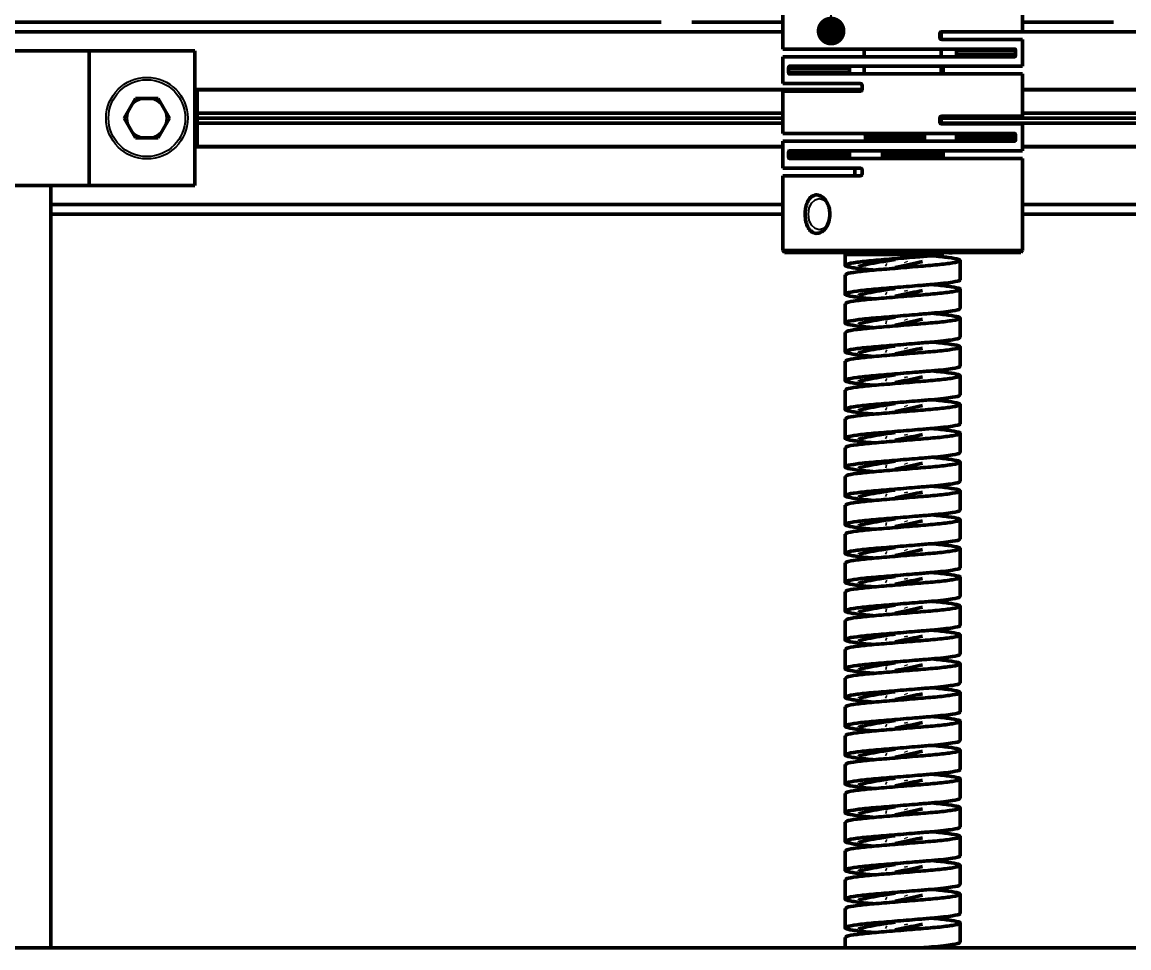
# Model space of a CAD drawing. Header units: millimetres. Extents: x 55 to 11032, y -227 to 3957.
# Drawn here: x 508.6 to 623.9, y 2245.6 to 2342 of the extents above; entities that cross this region are included whole.
import ezdxf
from ezdxf import colors
from ezdxf.entities.mleader import LeaderData, LeaderLine
from ezdxf.math import Vec2, Vec3

# ---------------------------------------------------------------- set-up
doc = ezdxf.new("R2010")
doc.units = ezdxf.units.MM
doc.header["$LTSCALE"] = 0.7
doc.layers.get('0').update_dxf_attribs({"color": 255})
doc.layers.add('AM_5', color=10, linetype='Continuous', lineweight=25)
doc.layers.add('CON', color=7, linetype='Continuous', lineweight=50)
doc.styles.add('TCVN7824', font='tcvn+7284-2003r.ttf', dxfattribs={"height": 3.5})

# ---------------------------------------------------------------- blocks, each defined once
blk = doc.blocks.new('_Dot')
at = {"color": 0, "linetype": 'ByBlock', "lineweight": -2}
blk.add_line((-0.5, 0), (-1, 0), dxfattribs=at)
at = {"color": 0, "linetype": 'ByBlock', "const_width": 0.5}
blk.add_lwpolyline([(-0.25, 0, 1), (0.25, 0, 1)], format="xyb", close=True, dxfattribs=at)

msp = doc.modelspace()

# ---------------------------------------------------------------- linework, layer by layer
at = {"linetype": 'Continuous', "lineweight": 25, "flags": 128}
for points in [[(590.481, 2322.032), (590.567, 2322.652), (590.812, 2323.178), (591.178, 2323.529), (591.61, 2323.653), (592.042, 2323.529), (592.408, 2323.178), (592.653, 2322.652), (592.705, 2322.422)], [(592.705, 2321.641), (592.653, 2321.411), (592.408, 2320.886), (592.042, 2320.534), (591.61, 2320.411), (591.178, 2320.534), (590.812, 2320.886), (590.567, 2321.411), (590.481, 2322.032)]]:
    msp.add_lwpolyline(points, dxfattribs=at)
at = {"linetype": 'Continuous', "lineweight": 25}
for radius in [4.25, 4]:
    msp.add_circle((521.558, 2332.032), radius, dxfattribs=at)
for start, end in [(150, 210), (90, 150), (30, 90), (330, 30), (210, 270), (270, 330)]:
    msp.add_arc((521.558, 2332.032), 2.042, start, end, dxfattribs=at)
at = {"layer": 'CON', "linetype": 'Continuous'}
for p, q in [((587.808, 2347.032), (587.808, 2339.232)), ((612.808, 2341.032), (612.808, 2347.032)), ((400.308, 2342.032), (575.128, 2342.032)), ((400.308, 2341.032), (587.808, 2341.032)), ((578.348, 2342.032), (587.808, 2342.032)), ((604.308, 2340.248), (604.308, 2341.015)), ((612.808, 2341.032), (604.389, 2341.032)), ((612.808, 2342.032), (622.268, 2342.032)), ((612.808, 2341.032), (800.308, 2341.032)), ((604.179, 2340.832), (604.179, 2340.432)), ((604.389, 2340.232), (612.808, 2340.232)), ((612.808, 2337.432), (612.808, 2340.232)), ((515.558, 2339.032), (505.558, 2339.032)), ((515.558, 2339.032), (515.558, 2325.032)), ((526.558, 2339.032), (515.558, 2339.032)), ((526.558, 2339.032), (526.558, 2325.032)), ((611.996, 2339.232), (587.808, 2339.232)), ((596.308, 2339.232), (596.308, 2338.432)), ((604.308, 2338.432), (604.308, 2339.232)), ((605.925, 2339.032), (605.925, 2338.632)), ((605.925, 2339.032), (612.072, 2339.032)), ((612.072, 2338.632), (612.072, 2339.032)), ((587.808, 2338.432), (587.808, 2335.632)), ((587.808, 2338.432), (611.996, 2338.432)), ((605.925, 2338.632), (612.072, 2338.632)), ((588.422, 2337.232), (588.422, 2336.832)), ((588.422, 2337.232), (594.757, 2337.232)), ((588.422, 2336.832), (594.757, 2336.832)), ((612.808, 2337.432), (588.493, 2337.432)), ((588.493, 2336.632), (612.808, 2336.632)), ((594.757, 2336.832), (594.757, 2337.232)), ((596.308, 2337.432), (596.308, 2336.632)), ((604.308, 2336.632), (604.308, 2337.432)), ((604.308, 2337.232), (604.532, 2337.232)), ((604.308, 2336.832), (604.532, 2336.832)), ((604.532, 2336.832), (604.532, 2337.232)), ((612.808, 2332.232), (612.808, 2336.632)), ((595.875, 2335.632), (587.808, 2335.632)), ((596.083, 2335.032), (596.083, 2335.432)), ((526.558, 2335.032), (596.083, 2335.032)), ((526.808, 2329.032), (526.808, 2335.032)), ((526.808, 2334.971), (596.072, 2334.971)), ((587.808, 2334.832), (587.808, 2330.432)), ((587.808, 2334.832), (595.875, 2334.832)), ((612.808, 2335.032), (674.058, 2335.032)), ((612.808, 2334.971), (673.808, 2334.971)), ((519.2, 2332.032), (520.379, 2334.074)), ((522.737, 2334.074), (520.379, 2334.074)), ((523.916, 2332.032), (522.737, 2334.074)), ((520.379, 2329.99), (519.2, 2332.032)), ((523.916, 2332.032), (522.737, 2329.99)), ((526.808, 2332.551), (587.808, 2332.551)), ((526.808, 2332.032), (587.808, 2332.032)), ((604.179, 2332.032), (604.179, 2331.632)), ((604.308, 2331.448), (604.308, 2332.215)), ((604.308, 2332.032), (673.808, 2332.032)), ((612.808, 2332.232), (604.389, 2332.232)), ((612.808, 2332.551), (673.808, 2332.551)), ((526.808, 2331.512), (587.808, 2331.512)), ((604.308, 2331.512), (673.808, 2331.512)), ((604.389, 2331.432), (612.808, 2331.432)), ((612.808, 2328.632), (612.808, 2331.432)), ((520.379, 2329.99), (522.737, 2329.99)), ((611.996, 2330.432), (587.808, 2330.432)), ((587.808, 2329.632), (587.808, 2326.832)), ((587.808, 2329.632), (611.996, 2329.632)), ((596.437, 2330.232), (596.437, 2329.832)), ((596.437, 2330.232), (602.585, 2330.232)), ((596.437, 2329.832), (602.585, 2329.832)), ((602.585, 2329.832), (602.585, 2330.232)), ((605.925, 2330.232), (605.925, 2329.832)), ((605.925, 2330.232), (612.072, 2330.232)), ((605.925, 2329.832), (612.072, 2329.832)), ((612.072, 2329.832), (612.072, 2330.232)), ((526.558, 2329.032), (587.808, 2329.032)), ((526.808, 2329.092), (587.808, 2329.092)), ((588.422, 2328.432), (588.422, 2328.032)), ((588.422, 2328.432), (594.757, 2328.432)), ((612.808, 2328.632), (588.493, 2328.632)), ((594.757, 2328.032), (594.757, 2328.432)), ((598.198, 2328.432), (598.198, 2328.032)), ((598.198, 2328.432), (604.532, 2328.432)), ((604.532, 2328.032), (604.532, 2328.432)), ((612.808, 2329.092), (673.808, 2329.092)), ((612.808, 2329.032), (674.058, 2329.032)), ((588.422, 2328.032), (594.757, 2328.032)), ((588.493, 2327.832), (612.808, 2327.832)), ((598.198, 2328.032), (604.532, 2328.032)), ((612.808, 2318.232), (612.808, 2327.832)), ((595.875, 2326.832), (587.808, 2326.832)), ((587.808, 2326.032), (587.808, 2318.232)), ((587.808, 2326.032), (595.875, 2326.032)), ((595.308, 2326.832), (595.308, 2326.032)), ((596.083, 2326.232), (596.083, 2326.632)), ((515.558, 2325.032), (505.558, 2325.032)), ((511.558, 2245.617), (511.558, 2325.032)), ((526.558, 2325.032), (515.558, 2325.032)), ((511.558, 2323.032), (587.808, 2323.032)), ((612.808, 2323.032), (689.058, 2323.032)), ((511.558, 2322.032), (587.808, 2322.032)), ((612.808, 2322.032), (689.058, 2322.032)), ((587.808, 2318.232), (588.008, 2318.032)), ((609.014, 2318.232), (587.808, 2318.232)), ((612.608, 2318.032), (588.008, 2318.032)), ((595.308, 2318.032), (595.308, 2317.832)), ((605.308, 2317.832), (605.308, 2318.032)), ((612.808, 2318.232), (609.014, 2318.232)), ((612.608, 2318.032), (612.808, 2318.232)), ((594.308, 2317.832), (594.308, 2316.708)), ((594.308, 2317.832), (604.583, 2317.832)), ((598.521, 2316.795), (598.649, 2316.736)), ((600.666, 2316.99), (600.628, 2317.108)), ((606.308, 2315.208), (606.308, 2317.208)), ((594.308, 2315.708), (594.308, 2313.708)), ((598.521, 2313.795), (598.649, 2313.736)), ((600.666, 2313.99), (600.628, 2314.108)), ((606.308, 2312.208), (606.308, 2314.208)), ((594.308, 2312.708), (594.308, 2310.708)), ((600.666, 2310.99), (600.628, 2311.108)), ((606.308, 2309.208), (606.308, 2311.208)), ((598.521, 2310.795), (598.649, 2310.736)), ((594.308, 2309.708), (594.308, 2307.708)), ((598.521, 2307.795), (598.649, 2307.736)), ((600.666, 2307.99), (600.628, 2308.108)), ((606.308, 2306.208), (606.308, 2308.208)), ((594.308, 2306.708), (594.308, 2304.708)), ((598.521, 2304.795), (598.649, 2304.736)), ((600.666, 2304.99), (600.628, 2305.108)), ((606.308, 2303.208), (606.308, 2305.208)), ((594.308, 2303.708), (594.308, 2301.708)), ((598.521, 2301.795), (598.649, 2301.736)), ((600.666, 2301.99), (600.628, 2302.108)), ((606.308, 2300.208), (606.308, 2302.208)), ((594.308, 2300.708), (594.308, 2298.708)), ((598.521, 2298.795), (598.649, 2298.736)), ((600.666, 2298.99), (600.628, 2299.108)), ((606.308, 2297.208), (606.308, 2299.208)), ((594.308, 2297.708), (594.308, 2295.708)), ((600.666, 2295.99), (600.628, 2296.108)), ((606.308, 2294.208), (606.308, 2296.208)), ((598.521, 2295.795), (598.649, 2295.736)), ((594.308, 2294.708), (594.308, 2292.708)), ((598.521, 2292.795), (598.649, 2292.736)), ((600.666, 2292.99), (600.628, 2293.108)), ((606.308, 2291.208), (606.308, 2293.208)), ((594.308, 2291.708), (594.308, 2289.708)), ((598.521, 2289.795), (598.649, 2289.736)), ((600.666, 2289.99), (600.628, 2290.108)), ((606.308, 2288.208), (606.308, 2290.208)), ((594.308, 2288.708), (594.308, 2286.708)), ((600.666, 2286.99), (600.628, 2287.108)), ((606.308, 2285.208), (606.308, 2287.208)), ((594.308, 2285.708), (594.308, 2283.708)), ((598.521, 2286.795), (598.649, 2286.736)), ((598.521, 2283.795), (598.649, 2283.736)), ((600.666, 2283.99), (600.628, 2284.108)), ((606.308, 2282.208), (606.308, 2284.208)), ((594.308, 2282.708), (594.308, 2280.708)), ((600.666, 2280.99), (600.628, 2281.108)), ((606.308, 2279.208), (606.308, 2281.208)), ((598.521, 2280.795), (598.649, 2280.736)), ((594.308, 2279.708), (594.308, 2277.708)), ((598.521, 2277.795), (598.649, 2277.736)), ((600.666, 2277.99), (600.628, 2278.108)), ((606.308, 2276.208), (606.308, 2278.208)), ((594.308, 2276.708), (594.308, 2274.708)), ((598.521, 2274.795), (598.649, 2274.736)), ((600.666, 2274.99), (600.628, 2275.108)), ((606.308, 2273.208), (606.308, 2275.208)), ((594.308, 2273.708), (594.308, 2271.708)), ((600.666, 2271.99), (600.628, 2272.108)), ((606.308, 2270.208), (606.308, 2272.208)), ((594.308, 2270.708), (594.308, 2268.708)), ((598.521, 2271.795), (598.649, 2271.736)), ((598.521, 2268.795), (598.649, 2268.736)), ((600.666, 2268.99), (600.628, 2269.108)), ((606.308, 2267.208), (606.308, 2269.208)), ((594.308, 2267.708), (594.308, 2265.708)), ((600.666, 2265.99), (600.628, 2266.108)), ((606.308, 2264.208), (606.308, 2266.208)), ((598.521, 2265.795), (598.649, 2265.736)), ((594.308, 2264.708), (594.308, 2262.708)), ((598.521, 2262.795), (598.649, 2262.736)), ((600.666, 2262.99), (600.628, 2263.108)), ((606.308, 2261.208), (606.308, 2263.208)), ((594.308, 2261.708), (594.308, 2259.708)), ((598.521, 2259.795), (598.649, 2259.736)), ((600.666, 2259.99), (600.628, 2260.108)), ((606.308, 2258.208), (606.308, 2260.208)), ((594.308, 2258.708), (594.308, 2256.708)), ((600.666, 2256.99), (600.628, 2257.108)), ((606.308, 2255.208), (606.308, 2257.208)), ((594.308, 2255.708), (594.308, 2253.708)), ((598.521, 2256.795), (598.649, 2256.736)), ((598.521, 2253.795), (598.649, 2253.736)), ((600.666, 2253.99), (600.628, 2254.108)), ((606.308, 2252.208), (606.308, 2254.208)), ((594.308, 2252.708), (594.308, 2250.708)), ((600.666, 2250.99), (600.628, 2251.108)), ((606.308, 2249.208), (606.308, 2251.208)), ((598.521, 2250.795), (598.649, 2250.736)), ((594.308, 2249.708), (594.308, 2247.708)), ((598.521, 2247.795), (598.649, 2247.736)), ((600.666, 2247.99), (600.628, 2248.108)), ((606.308, 2246.208), (606.308, 2248.208)), ((594.308, 2246.708), (594.308, 2245.617)), ((765.308, 2245.617), (435.308, 2245.617))]:
    msp.add_line(p, q, dxfattribs=at)
for points, knots in [([(604.389, 2341.032), (604.363, 2341.029), (604.311, 2341.024), (604.253, 2340.988), (604.216, 2340.948), (604.196, 2340.913), (604.181, 2340.874), (604.18, 2340.846), (604.179, 2340.832)], [0, 0, 0, 0, 0.250166, 0.4987352, 0.6229356, 0.7472374, 0.8724913, 1, 1, 1, 1]), ([(604.179, 2340.432), (604.18, 2340.418), (604.181, 2340.39), (604.196, 2340.351), (604.216, 2340.316), (604.253, 2340.276), (604.311, 2340.24), (604.363, 2340.235), (604.389, 2340.232)], [0, 0, 0, 0, 0.1273937, 0.252521, 0.3767052, 0.5008192, 0.7494054, 1, 1, 1, 1]), ([(612.072, 2339.032), (612.072, 2339.046), (612.071, 2339.074), (612.066, 2339.113), (612.059, 2339.148), (612.046, 2339.187), (612.025, 2339.224), (612.005, 2339.229), (611.996, 2339.232)], [0, 0, 0, 0, 0.1273937, 0.252521, 0.3767052, 0.5008192, 0.7494054, 1, 1, 1, 1]), ([(611.996, 2338.432), (612.005, 2338.434), (612.025, 2338.44), (612.046, 2338.476), (612.059, 2338.515), (612.066, 2338.551), (612.071, 2338.59), (612.072, 2338.618), (612.072, 2338.632)], [0, 0, 0, 0, 0.250166, 0.4987352, 0.6229356, 0.7472374, 0.8724913, 1, 1, 1, 1]), ([(588.493, 2337.432), (588.484, 2337.429), (588.466, 2337.424), (588.447, 2337.388), (588.435, 2337.348), (588.428, 2337.313), (588.423, 2337.274), (588.423, 2337.246), (588.422, 2337.232)], [0, 0, 0, 0, 0.250166, 0.4987352, 0.6229356, 0.7472374, 0.8724913, 1, 1, 1, 1]), ([(588.422, 2336.832), (588.423, 2336.818), (588.423, 2336.79), (588.428, 2336.751), (588.435, 2336.716), (588.447, 2336.676), (588.466, 2336.64), (588.484, 2336.635), (588.493, 2336.632)], [0, 0, 0, 0, 0.1273937, 0.252521, 0.3767052, 0.5008192, 0.7494054, 1, 1, 1, 1]), ([(596.083, 2335.432), (596.082, 2335.446), (596.081, 2335.474), (596.067, 2335.513), (596.046, 2335.548), (596.01, 2335.587), (595.953, 2335.624), (595.901, 2335.629), (595.875, 2335.632)], [0, 0, 0, 0, 0.12739366, 0.25252101, 0.37670516, 0.50081917, 0.74940543, 1, 1, 1, 1]), ([(595.875, 2334.832), (595.901, 2334.834), (595.953, 2334.84), (596.01, 2334.876), (596.046, 2334.915), (596.067, 2334.951), (596.081, 2334.99), (596.082, 2335.018), (596.083, 2335.032)], [0, 0, 0, 0, 0.250166, 0.4987352, 0.6229356, 0.7472374, 0.8724913, 1, 1, 1, 1]), ([(604.389, 2332.232), (604.363, 2332.229), (604.311, 2332.224), (604.253, 2332.188), (604.216, 2332.148), (604.196, 2332.113), (604.181, 2332.074), (604.18, 2332.046), (604.179, 2332.032)], [0, 0, 0, 0, 0.250166, 0.4987352, 0.6229356, 0.7472374, 0.8724913, 1, 1, 1, 1]), ([(604.179, 2331.632), (604.18, 2331.618), (604.181, 2331.59), (604.196, 2331.551), (604.216, 2331.516), (604.253, 2331.476), (604.311, 2331.44), (604.363, 2331.435), (604.389, 2331.432)], [0, 0, 0, 0, 0.1273937, 0.252521, 0.3767052, 0.5008192, 0.7494054, 1, 1, 1, 1]), ([(596.227, 2330.432), (596.253, 2330.429), (596.305, 2330.424), (596.363, 2330.388), (596.399, 2330.348), (596.42, 2330.313), (596.434, 2330.274), (596.436, 2330.246), (596.437, 2330.232)], [0, 0, 0, 0, 0.250166, 0.4987352, 0.6229356, 0.7472374, 0.8724913, 1, 1, 1, 1]), ([(612.072, 2330.232), (612.072, 2330.246), (612.071, 2330.274), (612.066, 2330.313), (612.059, 2330.348), (612.046, 2330.387), (612.025, 2330.424), (612.005, 2330.429), (611.996, 2330.432)], [0, 0, 0, 0, 0.1273937, 0.252521, 0.3767052, 0.5008192, 0.7494054, 1, 1, 1, 1]), ([(611.996, 2329.632), (612.005, 2329.634), (612.025, 2329.64), (612.046, 2329.676), (612.059, 2329.715), (612.066, 2329.751), (612.071, 2329.79), (612.072, 2329.818), (612.072, 2329.832)], [0, 0, 0, 0, 0.250166, 0.4987352, 0.6229356, 0.7472374, 0.8724913, 1, 1, 1, 1]), ([(588.493, 2328.632), (588.484, 2328.629), (588.466, 2328.624), (588.447, 2328.588), (588.435, 2328.548), (588.428, 2328.513), (588.423, 2328.474), (588.423, 2328.446), (588.422, 2328.432)], [0, 0, 0, 0, 0.250166, 0.4987352, 0.6229356, 0.7472374, 0.8724913, 1, 1, 1, 1]), ([(588.422, 2328.032), (588.423, 2328.018), (588.423, 2327.99), (588.428, 2327.951), (588.435, 2327.916), (588.447, 2327.876), (588.466, 2327.84), (588.484, 2327.835), (588.493, 2327.832)], [0, 0, 0, 0, 0.1273937, 0.252521, 0.3767052, 0.5008192, 0.7494054, 1, 1, 1, 1]), ([(596.083, 2326.632), (596.082, 2326.646), (596.081, 2326.674), (596.067, 2326.713), (596.046, 2326.748), (596.01, 2326.787), (595.953, 2326.824), (595.901, 2326.829), (595.875, 2326.832)], [0, 0, 0, 0, 0.1273937, 0.252521, 0.3767052, 0.5008192, 0.7494054, 1, 1, 1, 1]), ([(595.875, 2326.032), (595.901, 2326.034), (595.953, 2326.04), (596.01, 2326.076), (596.046, 2326.115), (596.067, 2326.151), (596.081, 2326.19), (596.082, 2326.218), (596.083, 2326.232)], [0, 0, 0, 0, 0.25016596, 0.49873524, 0.62293557, 0.74723743, 0.87249126, 1, 1, 1, 1]), ([(592.336, 2323.398), (592.233, 2323.529), (592.031, 2323.784), (591.653, 2324), (591.257, 2324.06), (590.874, 2323.928), (590.551, 2323.613), (590.317, 2323.162), (590.169, 2322.62), (590.151, 2322.227), (590.142, 2322.032)], [0, 0, 0, 0, 0.1228673, 0.2388277, 0.3586368, 0.4874316, 0.6151998, 0.7428415, 0.8720612, 1, 1, 1, 1]), ([(592.734, 2322.032), (592.715, 2322.282), (592.679, 2322.783), (592.451, 2323.193), (592.336, 2323.398)], [0, 0, 0, 0, 0.4988874, 1, 1, 1, 1]), ([(590.142, 2322.032), (590.158, 2321.769), (590.191, 2321.25), (590.411, 2320.681), (590.659, 2320.339), (590.94, 2320.104), (591.331, 2319.986), (591.746, 2320.102), (592.069, 2320.335), (592.372, 2320.675), (592.666, 2321.247), (592.711, 2321.768), (592.734, 2322.032)], [0, 0, 0, 0, 0.129959, 0.2561964, 0.3248926, 0.3884235, 0.4996998, 0.6105573, 0.6735675, 0.7425193, 0.869741, 1, 1, 1, 1]), ([(604.583, 2317.832), (604.183, 2317.791), (603.384, 2317.709), (601.642, 2317.571), (599.5, 2317.388), (597.223, 2317.207), (595.415, 2317.026), (594.362, 2316.822), (594.202, 2316.653), (594.997, 2316.457), (596.16, 2316.305), (597.105, 2316.227), (597.324, 2316.209)], [0, 0, 0, 0, 0.077854, 0.1555041, 0.2729299, 0.3873286, 0.5017273, 0.6191532, 0.7318994, 0.8482986, 0.9646979, 1, 1, 1, 1]), ([(594.406, 2315.708), (594.405, 2315.746), (594.404, 2315.844), (595.437, 2316.026), (597.218, 2316.207), (599.5, 2316.388), (601.889, 2316.592), (604.048, 2316.761), (605.638, 2316.957), (606.407, 2317.153), (606.26, 2317.322), (605.18, 2317.526), (604.03, 2317.647), (603.31, 2317.707), (603.308, 2317.707)], [0, 0, 0, 0, 0.0611607, 0.1566805, 0.2497378, 0.3427951, 0.4383149, 0.530028, 0.6247127, 0.7193974, 0.8111105, 0.9066303, 0.9996876, 1, 1, 1, 1]), ([(595.772, 2316.606), (595.772, 2316.607), (595.991, 2316.676), (596.701, 2316.836), (597.939, 2317.07), (598.983, 2317.219), (599.538, 2317.299)], [0, 0, 0, 0, 0.000757, 0.3055548, 0.63056, 1, 1, 1, 1]), ([(602.384, 2317.091), (602.282, 2317.067), (601.435, 2316.876), (600.426, 2316.67), (599.539, 2316.488)], [0, 0, 0, 0, 0.1210295, 1, 1, 1, 1]), ([(606.21, 2315.208), (606.237, 2315.189), (606.348, 2315.11), (605.704, 2314.981), (604.621, 2314.828), (603.369, 2314.709), (601.648, 2314.571), (599.498, 2314.388), (597.224, 2314.207), (595.415, 2314.026), (594.362, 2313.822), (594.202, 2313.653), (594.997, 2313.457), (596.16, 2313.305), (597.105, 2313.227), (597.324, 2313.209)], [0, 0, 0, 0, 0.0305755, 0.1253318, 0.1859372, 0.2493152, 0.3125273, 0.4081193, 0.5012471, 0.5943748, 0.6899668, 0.7817493, 0.8765056, 0.9712619, 1, 1, 1, 1]), ([(594.406, 2312.708), (594.405, 2312.746), (594.404, 2312.844), (595.437, 2313.026), (597.218, 2313.207), (599.5, 2313.388), (601.889, 2313.592), (604.048, 2313.761), (605.638, 2313.957), (606.407, 2314.153), (606.26, 2314.322), (605.18, 2314.526), (604.03, 2314.647), (603.31, 2314.707), (603.308, 2314.707)], [0, 0, 0, 0, 0.0611607, 0.1566805, 0.2497378, 0.3427951, 0.4383149, 0.530028, 0.6247127, 0.7193974, 0.8111105, 0.9066303, 0.9996876, 1, 1, 1, 1]), ([(595.772, 2313.606), (595.772, 2313.607), (595.991, 2313.676), (596.701, 2313.836), (597.939, 2314.07), (598.983, 2314.219), (599.538, 2314.299)], [0, 0, 0, 0, 0.000757, 0.3055548, 0.63056, 1, 1, 1, 1]), ([(602.384, 2314.091), (602.282, 2314.067), (601.435, 2313.876), (600.426, 2313.67), (599.539, 2313.488)], [0, 0, 0, 0, 0.1210295, 1, 1, 1, 1]), ([(606.21, 2312.208), (606.237, 2312.189), (606.348, 2312.11), (605.704, 2311.981), (604.621, 2311.828), (603.369, 2311.709), (601.648, 2311.571), (599.498, 2311.388), (597.224, 2311.207), (595.415, 2311.026), (594.362, 2310.822), (594.202, 2310.653), (594.997, 2310.457), (596.16, 2310.305), (597.105, 2310.227), (597.324, 2310.209)], [0, 0, 0, 0, 0.03057552, 0.12533183, 0.18593723, 0.24931524, 0.31252732, 0.40811934, 0.50124705, 0.59437476, 0.68996678, 0.78174926, 0.87650557, 0.97126189, 1, 1, 1, 1]), ([(594.406, 2309.708), (594.405, 2309.746), (594.404, 2309.844), (595.437, 2310.026), (597.218, 2310.207), (599.5, 2310.388), (601.889, 2310.592), (604.048, 2310.761), (605.638, 2310.957), (606.407, 2311.153), (606.26, 2311.322), (605.18, 2311.526), (604.03, 2311.647), (603.31, 2311.707), (603.308, 2311.707)], [0, 0, 0, 0, 0.0611607, 0.1566805, 0.2497378, 0.3427951, 0.4383149, 0.530028, 0.6247127, 0.7193974, 0.8111105, 0.9066303, 0.9996876, 1, 1, 1, 1]), ([(595.772, 2310.606), (595.772, 2310.607), (595.991, 2310.676), (596.701, 2310.836), (597.939, 2311.07), (598.983, 2311.219), (599.538, 2311.299)], [0, 0, 0, 0, 0.000757, 0.3055548, 0.63056, 1, 1, 1, 1]), ([(602.384, 2311.091), (602.282, 2311.067), (601.435, 2310.876), (600.426, 2310.67), (599.539, 2310.488)], [0, 0, 0, 0, 0.1210295, 1, 1, 1, 1]), ([(606.21, 2309.208), (606.237, 2309.189), (606.348, 2309.11), (605.704, 2308.981), (604.621, 2308.828), (603.369, 2308.709), (601.648, 2308.571), (599.498, 2308.388), (597.224, 2308.207), (595.415, 2308.026), (594.362, 2307.822), (594.202, 2307.653), (594.997, 2307.457), (596.16, 2307.305), (597.105, 2307.227), (597.324, 2307.209)], [0, 0, 0, 0, 0.03057552, 0.12533183, 0.18593723, 0.24931524, 0.31252732, 0.40811934, 0.50124705, 0.59437476, 0.68996678, 0.78174926, 0.87650557, 0.97126189, 1, 1, 1, 1]), ([(594.406, 2306.708), (594.405, 2306.746), (594.404, 2306.844), (595.437, 2307.026), (597.218, 2307.207), (599.5, 2307.388), (601.889, 2307.592), (604.048, 2307.761), (605.638, 2307.957), (606.407, 2308.153), (606.26, 2308.322), (605.18, 2308.526), (604.03, 2308.647), (603.31, 2308.707), (603.308, 2308.707)], [0, 0, 0, 0, 0.0611607, 0.1566805, 0.2497378, 0.3427951, 0.4383149, 0.530028, 0.6247127, 0.7193974, 0.8111105, 0.9066303, 0.9996876, 1, 1, 1, 1]), ([(595.772, 2307.606), (595.772, 2307.607), (595.991, 2307.676), (596.701, 2307.836), (597.939, 2308.07), (598.983, 2308.219), (599.538, 2308.299)], [0, 0, 0, 0, 0.000757, 0.3055548, 0.63056, 1, 1, 1, 1]), ([(602.384, 2308.091), (602.282, 2308.067), (601.435, 2307.876), (600.426, 2307.67), (599.539, 2307.488)], [0, 0, 0, 0, 0.1210295, 1, 1, 1, 1]), ([(606.21, 2306.208), (606.237, 2306.189), (606.348, 2306.11), (605.704, 2305.981), (604.621, 2305.828), (603.369, 2305.709), (601.648, 2305.571), (599.498, 2305.388), (597.224, 2305.207), (595.415, 2305.026), (594.362, 2304.822), (594.202, 2304.653), (594.997, 2304.457), (596.16, 2304.305), (597.105, 2304.227), (597.324, 2304.209)], [0, 0, 0, 0, 0.0305755, 0.1253318, 0.1859372, 0.2493152, 0.3125273, 0.4081193, 0.5012471, 0.5943748, 0.6899668, 0.7817493, 0.8765056, 0.9712619, 1, 1, 1, 1]), ([(594.406, 2303.708), (594.405, 2303.746), (594.404, 2303.844), (595.437, 2304.026), (597.218, 2304.207), (599.5, 2304.388), (601.889, 2304.592), (604.048, 2304.761), (605.638, 2304.957), (606.407, 2305.153), (606.26, 2305.322), (605.18, 2305.526), (604.03, 2305.647), (603.31, 2305.707), (603.308, 2305.707)], [0, 0, 0, 0, 0.0611607, 0.1566805, 0.2497378, 0.3427951, 0.4383149, 0.530028, 0.6247127, 0.7193974, 0.8111105, 0.9066303, 0.9996876, 1, 1, 1, 1]), ([(595.772, 2304.606), (595.772, 2304.607), (595.991, 2304.676), (596.701, 2304.836), (597.939, 2305.07), (598.983, 2305.219), (599.538, 2305.299)], [0, 0, 0, 0, 0.000757, 0.3055548, 0.63056, 1, 1, 1, 1]), ([(602.384, 2305.091), (602.282, 2305.067), (601.435, 2304.876), (600.426, 2304.67), (599.539, 2304.488)], [0, 0, 0, 0, 0.1210295, 1, 1, 1, 1]), ([(606.21, 2303.208), (606.237, 2303.189), (606.348, 2303.11), (605.704, 2302.981), (604.621, 2302.828), (603.369, 2302.709), (601.648, 2302.571), (599.498, 2302.388), (597.224, 2302.207), (595.415, 2302.026), (594.362, 2301.822), (594.202, 2301.653), (594.997, 2301.457), (596.16, 2301.305), (597.105, 2301.227), (597.324, 2301.209)], [0, 0, 0, 0, 0.0305755, 0.1253318, 0.1859372, 0.2493152, 0.3125273, 0.4081193, 0.5012471, 0.5943748, 0.6899668, 0.7817493, 0.8765056, 0.9712619, 1, 1, 1, 1]), ([(594.406, 2300.708), (594.405, 2300.746), (594.404, 2300.844), (595.437, 2301.026), (597.218, 2301.207), (599.5, 2301.388), (601.889, 2301.592), (604.048, 2301.761), (605.638, 2301.957), (606.407, 2302.153), (606.26, 2302.322), (605.18, 2302.526), (604.03, 2302.647), (603.31, 2302.707), (603.308, 2302.707)], [0, 0, 0, 0, 0.0611607, 0.1566805, 0.2497378, 0.3427951, 0.4383149, 0.530028, 0.6247127, 0.7193974, 0.8111105, 0.9066303, 0.9996876, 1, 1, 1, 1]), ([(595.772, 2301.606), (595.772, 2301.607), (595.991, 2301.676), (596.701, 2301.836), (597.939, 2302.07), (598.983, 2302.219), (599.538, 2302.299)], [0, 0, 0, 0, 0.000757, 0.3055548, 0.63056, 1, 1, 1, 1]), ([(602.384, 2302.091), (602.282, 2302.067), (601.435, 2301.876), (600.426, 2301.67), (599.539, 2301.488)], [0, 0, 0, 0, 0.12102951, 1, 1, 1, 1]), ([(606.21, 2300.208), (606.237, 2300.189), (606.348, 2300.11), (605.704, 2299.981), (604.621, 2299.828), (603.369, 2299.709), (601.648, 2299.571), (599.498, 2299.388), (597.224, 2299.207), (595.415, 2299.026), (594.362, 2298.822), (594.202, 2298.653), (594.997, 2298.457), (596.16, 2298.305), (597.105, 2298.227), (597.324, 2298.209)], [0, 0, 0, 0, 0.0305755, 0.1253318, 0.1859372, 0.2493152, 0.3125273, 0.4081193, 0.5012471, 0.5943748, 0.6899668, 0.7817493, 0.8765056, 0.9712619, 1, 1, 1, 1]), ([(594.406, 2297.708), (594.405, 2297.746), (594.404, 2297.844), (595.437, 2298.026), (597.218, 2298.207), (599.5, 2298.388), (601.889, 2298.592), (604.048, 2298.761), (605.638, 2298.957), (606.407, 2299.153), (606.26, 2299.322), (605.18, 2299.526), (604.03, 2299.647), (603.31, 2299.707), (603.308, 2299.707)], [0, 0, 0, 0, 0.0611607, 0.1566805, 0.2497378, 0.3427951, 0.4383149, 0.530028, 0.6247127, 0.7193974, 0.8111105, 0.9066303, 0.9996876, 1, 1, 1, 1]), ([(595.772, 2298.606), (595.772, 2298.607), (595.991, 2298.676), (596.701, 2298.836), (597.939, 2299.07), (598.983, 2299.219), (599.538, 2299.299)], [0, 0, 0, 0, 0.000757, 0.3055548, 0.63056, 1, 1, 1, 1]), ([(602.384, 2299.091), (602.282, 2299.067), (601.435, 2298.876), (600.426, 2298.67), (599.539, 2298.488)], [0, 0, 0, 0, 0.1210295, 1, 1, 1, 1]), ([(606.21, 2297.208), (606.237, 2297.189), (606.348, 2297.11), (605.704, 2296.981), (604.621, 2296.828), (603.369, 2296.709), (601.648, 2296.571), (599.498, 2296.388), (597.224, 2296.207), (595.415, 2296.026), (594.362, 2295.822), (594.202, 2295.653), (594.997, 2295.457), (596.16, 2295.305), (597.105, 2295.227), (597.324, 2295.209)], [0, 0, 0, 0, 0.0305755, 0.1253318, 0.1859372, 0.2493152, 0.3125273, 0.4081193, 0.5012471, 0.5943748, 0.6899668, 0.7817493, 0.8765056, 0.9712619, 1, 1, 1, 1]), ([(594.406, 2294.708), (594.405, 2294.746), (594.404, 2294.844), (595.437, 2295.026), (597.218, 2295.207), (599.5, 2295.388), (601.889, 2295.592), (604.048, 2295.761), (605.638, 2295.957), (606.407, 2296.153), (606.26, 2296.322), (605.18, 2296.526), (604.03, 2296.647), (603.31, 2296.707), (603.308, 2296.707)], [0, 0, 0, 0, 0.0611607, 0.1566805, 0.2497378, 0.3427951, 0.4383149, 0.530028, 0.6247127, 0.7193974, 0.8111105, 0.9066303, 0.9996876, 1, 1, 1, 1]), ([(595.772, 2295.606), (595.772, 2295.607), (595.991, 2295.676), (596.701, 2295.836), (597.939, 2296.07), (598.983, 2296.219), (599.538, 2296.299)], [0, 0, 0, 0, 0.000757, 0.3055548, 0.63056, 1, 1, 1, 1]), ([(602.384, 2296.091), (602.282, 2296.067), (601.435, 2295.876), (600.426, 2295.67), (599.539, 2295.488)], [0, 0, 0, 0, 0.1210295, 1, 1, 1, 1]), ([(606.21, 2294.208), (606.237, 2294.189), (606.348, 2294.11), (605.704, 2293.981), (604.621, 2293.828), (603.369, 2293.709), (601.648, 2293.571), (599.498, 2293.388), (597.224, 2293.207), (595.415, 2293.026), (594.362, 2292.822), (594.202, 2292.653), (594.997, 2292.457), (596.16, 2292.305), (597.105, 2292.227), (597.324, 2292.209)], [0, 0, 0, 0, 0.0305755, 0.1253318, 0.1859372, 0.2493152, 0.3125273, 0.4081193, 0.5012471, 0.5943748, 0.6899668, 0.7817493, 0.8765056, 0.9712619, 1, 1, 1, 1]), ([(594.406, 2291.708), (594.405, 2291.746), (594.404, 2291.844), (595.437, 2292.026), (597.218, 2292.207), (599.5, 2292.388), (601.889, 2292.592), (604.048, 2292.761), (605.638, 2292.957), (606.407, 2293.153), (606.26, 2293.322), (605.18, 2293.526), (604.03, 2293.647), (603.31, 2293.707), (603.308, 2293.707)], [0, 0, 0, 0, 0.0611607, 0.1566805, 0.2497378, 0.3427951, 0.4383149, 0.530028, 0.6247127, 0.7193974, 0.8111105, 0.9066303, 0.9996876, 1, 1, 1, 1]), ([(595.772, 2292.606), (595.772, 2292.607), (595.991, 2292.676), (596.701, 2292.836), (597.939, 2293.07), (598.983, 2293.219), (599.538, 2293.299)], [0, 0, 0, 0, 0.000757, 0.3055548, 0.63056, 1, 1, 1, 1]), ([(602.384, 2293.091), (602.282, 2293.067), (601.435, 2292.876), (600.426, 2292.67), (599.539, 2292.488)], [0, 0, 0, 0, 0.1210295, 1, 1, 1, 1]), ([(606.21, 2291.208), (606.237, 2291.189), (606.348, 2291.11), (605.704, 2290.981), (604.621, 2290.828), (603.369, 2290.709), (601.648, 2290.571), (599.498, 2290.388), (597.224, 2290.207), (595.415, 2290.026), (594.362, 2289.822), (594.202, 2289.653), (594.997, 2289.457), (596.16, 2289.305), (597.105, 2289.227), (597.324, 2289.209)], [0, 0, 0, 0, 0.0305755, 0.1253318, 0.1859372, 0.2493152, 0.3125273, 0.4081193, 0.5012471, 0.5943748, 0.6899668, 0.7817493, 0.8765056, 0.9712619, 1, 1, 1, 1]), ([(594.406, 2288.708), (594.405, 2288.746), (594.404, 2288.844), (595.437, 2289.026), (597.218, 2289.207), (599.5, 2289.388), (601.889, 2289.592), (604.048, 2289.761), (605.638, 2289.957), (606.407, 2290.153), (606.26, 2290.322), (605.18, 2290.526), (604.03, 2290.647), (603.31, 2290.707), (603.308, 2290.707)], [0, 0, 0, 0, 0.0611607, 0.1566805, 0.2497378, 0.3427951, 0.4383149, 0.530028, 0.6247127, 0.7193974, 0.8111105, 0.9066303, 0.9996876, 1, 1, 1, 1]), ([(595.772, 2289.606), (595.772, 2289.607), (595.991, 2289.676), (596.701, 2289.836), (597.939, 2290.07), (598.983, 2290.219), (599.538, 2290.299)], [0, 0, 0, 0, 0.000757, 0.3055548, 0.63056, 1, 1, 1, 1]), ([(602.384, 2290.091), (602.282, 2290.067), (601.435, 2289.876), (600.426, 2289.67), (599.539, 2289.488)], [0, 0, 0, 0, 0.1210295, 1, 1, 1, 1]), ([(606.21, 2288.208), (606.237, 2288.189), (606.348, 2288.11), (605.704, 2287.981), (604.621, 2287.828), (603.369, 2287.709), (601.648, 2287.571), (599.498, 2287.388), (597.224, 2287.207), (595.415, 2287.026), (594.362, 2286.822), (594.202, 2286.653), (594.997, 2286.457), (596.16, 2286.305), (597.105, 2286.227), (597.324, 2286.209)], [0, 0, 0, 0, 0.03057552, 0.12533183, 0.18593723, 0.24931524, 0.31252732, 0.40811934, 0.50124705, 0.59437476, 0.68996678, 0.78174926, 0.87650557, 0.97126189, 1, 1, 1, 1]), ([(594.406, 2285.708), (594.405, 2285.746), (594.404, 2285.844), (595.437, 2286.026), (597.218, 2286.207), (599.5, 2286.388), (601.889, 2286.592), (604.048, 2286.761), (605.638, 2286.957), (606.407, 2287.153), (606.26, 2287.322), (605.18, 2287.526), (604.03, 2287.647), (603.31, 2287.707), (603.308, 2287.707)], [0, 0, 0, 0, 0.0611607, 0.1566805, 0.2497378, 0.3427951, 0.4383149, 0.530028, 0.6247127, 0.7193974, 0.8111105, 0.9066303, 0.9996876, 1, 1, 1, 1]), ([(595.772, 2286.606), (595.772, 2286.607), (595.991, 2286.676), (596.701, 2286.836), (597.939, 2287.07), (598.983, 2287.219), (599.538, 2287.299)], [0, 0, 0, 0, 0.000757, 0.3055548, 0.63056, 1, 1, 1, 1]), ([(602.384, 2287.091), (602.282, 2287.067), (601.435, 2286.876), (600.426, 2286.67), (599.539, 2286.488)], [0, 0, 0, 0, 0.12102951, 1, 1, 1, 1]), ([(606.21, 2285.208), (606.237, 2285.189), (606.348, 2285.11), (605.704, 2284.981), (604.621, 2284.828), (603.369, 2284.709), (601.648, 2284.571), (599.498, 2284.388), (597.224, 2284.207), (595.415, 2284.026), (594.362, 2283.822), (594.202, 2283.653), (594.997, 2283.457), (596.16, 2283.305), (597.105, 2283.227), (597.324, 2283.209)], [0, 0, 0, 0, 0.0305755, 0.1253318, 0.1859372, 0.2493152, 0.3125273, 0.4081193, 0.5012471, 0.5943748, 0.6899668, 0.7817493, 0.8765056, 0.9712619, 1, 1, 1, 1]), ([(594.406, 2282.708), (594.405, 2282.746), (594.404, 2282.844), (595.437, 2283.026), (597.218, 2283.207), (599.5, 2283.388), (601.889, 2283.592), (604.048, 2283.761), (605.638, 2283.957), (606.407, 2284.153), (606.26, 2284.322), (605.18, 2284.526), (604.03, 2284.647), (603.31, 2284.707), (603.308, 2284.707)], [0, 0, 0, 0, 0.0611607, 0.1566805, 0.2497378, 0.3427951, 0.4383149, 0.530028, 0.6247127, 0.7193974, 0.8111105, 0.9066303, 0.9996876, 1, 1, 1, 1]), ([(595.772, 2283.606), (595.772, 2283.607), (595.991, 2283.676), (596.701, 2283.836), (597.939, 2284.07), (598.983, 2284.219), (599.538, 2284.299)], [0, 0, 0, 0, 0.000757, 0.3055548, 0.63056, 1, 1, 1, 1]), ([(602.384, 2284.091), (602.282, 2284.067), (601.435, 2283.876), (600.426, 2283.67), (599.539, 2283.488)], [0, 0, 0, 0, 0.1210295, 1, 1, 1, 1]), ([(606.21, 2282.208), (606.237, 2282.189), (606.348, 2282.11), (605.704, 2281.981), (604.621, 2281.828), (603.369, 2281.709), (601.648, 2281.571), (599.498, 2281.388), (597.224, 2281.207), (595.415, 2281.026), (594.362, 2280.822), (594.202, 2280.653), (594.997, 2280.457), (596.16, 2280.305), (597.105, 2280.227), (597.324, 2280.209)], [0, 0, 0, 0, 0.0305755, 0.1253318, 0.1859372, 0.2493152, 0.3125273, 0.4081193, 0.5012471, 0.5943748, 0.6899668, 0.7817493, 0.8765056, 0.9712619, 1, 1, 1, 1]), ([(594.406, 2279.708), (594.405, 2279.746), (594.404, 2279.844), (595.437, 2280.026), (597.218, 2280.207), (599.5, 2280.388), (601.889, 2280.592), (604.048, 2280.761), (605.638, 2280.957), (606.407, 2281.153), (606.26, 2281.322), (605.18, 2281.526), (604.03, 2281.647), (603.31, 2281.707), (603.308, 2281.707)], [0, 0, 0, 0, 0.0611607, 0.1566805, 0.2497378, 0.3427951, 0.4383149, 0.530028, 0.6247127, 0.7193974, 0.8111105, 0.9066303, 0.9996876, 1, 1, 1, 1]), ([(595.772, 2280.606), (595.772, 2280.607), (595.991, 2280.676), (596.701, 2280.836), (597.939, 2281.07), (598.983, 2281.219), (599.538, 2281.299)], [0, 0, 0, 0, 0.000757, 0.30555479, 0.63056, 1, 1, 1, 1]), ([(602.384, 2281.091), (602.282, 2281.067), (601.435, 2280.876), (600.426, 2280.67), (599.539, 2280.488)], [0, 0, 0, 0, 0.1210295, 1, 1, 1, 1]), ([(606.21, 2279.208), (606.237, 2279.189), (606.348, 2279.11), (605.704, 2278.981), (604.621, 2278.828), (603.369, 2278.709), (601.648, 2278.571), (599.498, 2278.388), (597.224, 2278.207), (595.415, 2278.026), (594.362, 2277.822), (594.202, 2277.653), (594.997, 2277.457), (596.16, 2277.305), (597.105, 2277.227), (597.324, 2277.209)], [0, 0, 0, 0, 0.0305755, 0.1253318, 0.1859372, 0.2493152, 0.3125273, 0.4081193, 0.5012471, 0.5943748, 0.6899668, 0.7817493, 0.8765056, 0.9712619, 1, 1, 1, 1]), ([(594.406, 2276.708), (594.405, 2276.746), (594.404, 2276.844), (595.437, 2277.026), (597.218, 2277.207), (599.5, 2277.388), (601.889, 2277.592), (604.048, 2277.761), (605.638, 2277.957), (606.407, 2278.153), (606.26, 2278.322), (605.18, 2278.526), (604.03, 2278.647), (603.31, 2278.707), (603.308, 2278.707)], [0, 0, 0, 0, 0.0611607, 0.1566805, 0.2497378, 0.3427951, 0.4383149, 0.530028, 0.6247127, 0.7193974, 0.8111105, 0.9066303, 0.9996876, 1, 1, 1, 1]), ([(595.772, 2277.606), (595.772, 2277.607), (595.991, 2277.676), (596.701, 2277.836), (597.939, 2278.07), (598.983, 2278.219), (599.538, 2278.299)], [0, 0, 0, 0, 0.000757, 0.3055548, 0.63056, 1, 1, 1, 1]), ([(602.384, 2278.091), (602.282, 2278.067), (601.435, 2277.876), (600.426, 2277.67), (599.539, 2277.488)], [0, 0, 0, 0, 0.1210295, 1, 1, 1, 1]), ([(606.21, 2276.208), (606.237, 2276.189), (606.348, 2276.11), (605.704, 2275.981), (604.621, 2275.828), (603.369, 2275.709), (601.648, 2275.571), (599.498, 2275.388), (597.224, 2275.207), (595.415, 2275.026), (594.362, 2274.822), (594.202, 2274.653), (594.997, 2274.457), (596.16, 2274.305), (597.105, 2274.227), (597.324, 2274.209)], [0, 0, 0, 0, 0.03057552, 0.12533183, 0.18593723, 0.24931524, 0.31252732, 0.40811934, 0.50124705, 0.59437476, 0.68996678, 0.78174926, 0.87650557, 0.97126189, 1, 1, 1, 1]), ([(594.406, 2273.708), (594.405, 2273.746), (594.404, 2273.844), (595.437, 2274.026), (597.218, 2274.207), (599.5, 2274.388), (601.889, 2274.592), (604.048, 2274.761), (605.638, 2274.957), (606.407, 2275.153), (606.26, 2275.322), (605.18, 2275.526), (604.03, 2275.647), (603.31, 2275.707), (603.308, 2275.707)], [0, 0, 0, 0, 0.0611607, 0.1566805, 0.2497378, 0.3427951, 0.4383149, 0.530028, 0.6247127, 0.7193974, 0.8111105, 0.9066303, 0.9996876, 1, 1, 1, 1]), ([(595.772, 2274.606), (595.772, 2274.607), (595.991, 2274.676), (596.701, 2274.836), (597.939, 2275.07), (598.983, 2275.219), (599.538, 2275.299)], [0, 0, 0, 0, 0.000757, 0.3055548, 0.63056, 1, 1, 1, 1]), ([(602.384, 2275.091), (602.282, 2275.067), (601.435, 2274.876), (600.426, 2274.67), (599.539, 2274.488)], [0, 0, 0, 0, 0.1210295, 1, 1, 1, 1]), ([(606.21, 2273.208), (606.237, 2273.189), (606.348, 2273.11), (605.704, 2272.981), (604.621, 2272.828), (603.369, 2272.709), (601.648, 2272.571), (599.498, 2272.388), (597.224, 2272.207), (595.415, 2272.026), (594.362, 2271.822), (594.202, 2271.653), (594.997, 2271.457), (596.16, 2271.305), (597.105, 2271.227), (597.324, 2271.209)], [0, 0, 0, 0, 0.0305755, 0.1253318, 0.1859372, 0.2493152, 0.3125273, 0.4081193, 0.5012471, 0.5943748, 0.6899668, 0.7817493, 0.8765056, 0.9712619, 1, 1, 1, 1]), ([(594.406, 2270.708), (594.405, 2270.746), (594.404, 2270.844), (595.437, 2271.026), (597.218, 2271.207), (599.5, 2271.388), (601.889, 2271.592), (604.048, 2271.761), (605.638, 2271.957), (606.407, 2272.153), (606.26, 2272.322), (605.18, 2272.526), (604.03, 2272.647), (603.31, 2272.707), (603.308, 2272.707)], [0, 0, 0, 0, 0.0611607, 0.15668047, 0.2497378, 0.34279513, 0.4383149, 0.53002801, 0.6247127, 0.7193974, 0.81111051, 0.90663028, 0.99968761, 1, 1, 1, 1]), ([(595.772, 2271.606), (595.772, 2271.607), (595.991, 2271.676), (596.701, 2271.836), (597.939, 2272.07), (598.983, 2272.219), (599.538, 2272.299)], [0, 0, 0, 0, 0.000757, 0.30555479, 0.63056, 1, 1, 1, 1]), ([(602.384, 2272.091), (602.282, 2272.067), (601.435, 2271.876), (600.426, 2271.67), (599.539, 2271.488)], [0, 0, 0, 0, 0.1210295, 1, 1, 1, 1]), ([(606.21, 2270.208), (606.237, 2270.189), (606.348, 2270.11), (605.704, 2269.981), (604.621, 2269.828), (603.369, 2269.709), (601.648, 2269.571), (599.498, 2269.388), (597.224, 2269.207), (595.415, 2269.026), (594.362, 2268.822), (594.202, 2268.653), (594.997, 2268.457), (596.16, 2268.305), (597.105, 2268.227), (597.324, 2268.209)], [0, 0, 0, 0, 0.0305755, 0.1253318, 0.1859372, 0.2493152, 0.3125273, 0.4081193, 0.5012471, 0.5943748, 0.6899668, 0.7817493, 0.8765056, 0.9712619, 1, 1, 1, 1]), ([(594.406, 2267.708), (594.405, 2267.746), (594.404, 2267.844), (595.437, 2268.026), (597.218, 2268.207), (599.5, 2268.388), (601.889, 2268.592), (604.048, 2268.761), (605.638, 2268.957), (606.407, 2269.153), (606.26, 2269.322), (605.18, 2269.526), (604.03, 2269.647), (603.31, 2269.707), (603.308, 2269.707)], [0, 0, 0, 0, 0.0611607, 0.15668047, 0.2497378, 0.34279513, 0.4383149, 0.53002801, 0.6247127, 0.7193974, 0.81111051, 0.90663028, 0.99968761, 1, 1, 1, 1]), ([(595.772, 2268.606), (595.772, 2268.607), (595.991, 2268.676), (596.701, 2268.836), (597.939, 2269.07), (598.983, 2269.219), (599.538, 2269.299)], [0, 0, 0, 0, 0.000757, 0.30555479, 0.63056, 1, 1, 1, 1]), ([(602.384, 2269.091), (602.282, 2269.067), (601.435, 2268.876), (600.426, 2268.67), (599.539, 2268.488)], [0, 0, 0, 0, 0.1210295, 1, 1, 1, 1]), ([(606.21, 2267.208), (606.237, 2267.189), (606.348, 2267.11), (605.704, 2266.981), (604.621, 2266.828), (603.369, 2266.709), (601.648, 2266.571), (599.498, 2266.388), (597.224, 2266.207), (595.415, 2266.026), (594.362, 2265.822), (594.202, 2265.653), (594.997, 2265.457), (596.16, 2265.305), (597.105, 2265.227), (597.324, 2265.209)], [0, 0, 0, 0, 0.0305755, 0.1253318, 0.1859372, 0.2493152, 0.3125273, 0.4081193, 0.5012471, 0.5943748, 0.6899668, 0.7817493, 0.8765056, 0.9712619, 1, 1, 1, 1]), ([(594.406, 2264.708), (594.405, 2264.746), (594.404, 2264.844), (595.437, 2265.026), (597.218, 2265.207), (599.5, 2265.388), (601.889, 2265.592), (604.048, 2265.761), (605.638, 2265.957), (606.407, 2266.153), (606.26, 2266.322), (605.18, 2266.526), (604.03, 2266.647), (603.31, 2266.707), (603.308, 2266.707)], [0, 0, 0, 0, 0.0611607, 0.15668047, 0.2497378, 0.34279513, 0.4383149, 0.53002801, 0.6247127, 0.7193974, 0.81111051, 0.90663028, 0.99968761, 1, 1, 1, 1]), ([(595.772, 2265.606), (595.772, 2265.607), (595.991, 2265.676), (596.701, 2265.836), (597.939, 2266.07), (598.983, 2266.219), (599.538, 2266.299)], [0, 0, 0, 0, 0.000757, 0.3055548, 0.63056, 1, 1, 1, 1]), ([(602.384, 2266.091), (602.282, 2266.067), (601.435, 2265.876), (600.426, 2265.67), (599.539, 2265.488)], [0, 0, 0, 0, 0.1210295, 1, 1, 1, 1]), ([(606.21, 2264.208), (606.237, 2264.189), (606.348, 2264.11), (605.704, 2263.981), (604.621, 2263.828), (603.369, 2263.709), (601.648, 2263.571), (599.498, 2263.388), (597.224, 2263.207), (595.415, 2263.026), (594.362, 2262.822), (594.202, 2262.653), (594.997, 2262.457), (596.16, 2262.305), (597.105, 2262.227), (597.324, 2262.209)], [0, 0, 0, 0, 0.0305755, 0.1253318, 0.1859372, 0.2493152, 0.3125273, 0.4081193, 0.5012471, 0.5943748, 0.6899668, 0.7817493, 0.8765056, 0.9712619, 1, 1, 1, 1]), ([(594.406, 2261.708), (594.405, 2261.746), (594.404, 2261.844), (595.437, 2262.026), (597.218, 2262.207), (599.5, 2262.388), (601.889, 2262.592), (604.048, 2262.761), (605.638, 2262.957), (606.407, 2263.153), (606.26, 2263.322), (605.18, 2263.526), (604.03, 2263.647), (603.31, 2263.707), (603.308, 2263.707)], [0, 0, 0, 0, 0.0611607, 0.1566805, 0.2497378, 0.3427951, 0.4383149, 0.530028, 0.6247127, 0.7193974, 0.8111105, 0.9066303, 0.9996876, 1, 1, 1, 1]), ([(595.772, 2262.606), (595.772, 2262.607), (595.991, 2262.676), (596.701, 2262.836), (597.939, 2263.07), (598.983, 2263.219), (599.538, 2263.299)], [0, 0, 0, 0, 0.000757, 0.3055548, 0.63056, 1, 1, 1, 1]), ([(602.384, 2263.091), (602.282, 2263.067), (601.435, 2262.876), (600.426, 2262.67), (599.539, 2262.488)], [0, 0, 0, 0, 0.1210295, 1, 1, 1, 1]), ([(606.21, 2261.208), (606.237, 2261.189), (606.348, 2261.11), (605.704, 2260.981), (604.621, 2260.828), (603.369, 2260.709), (601.648, 2260.571), (599.498, 2260.388), (597.224, 2260.207), (595.415, 2260.026), (594.362, 2259.822), (594.202, 2259.653), (594.997, 2259.457), (596.16, 2259.305), (597.105, 2259.227), (597.324, 2259.209)], [0, 0, 0, 0, 0.03057552, 0.12533183, 0.18593723, 0.24931524, 0.31252732, 0.40811934, 0.50124705, 0.59437476, 0.68996678, 0.78174926, 0.87650557, 0.97126189, 1, 1, 1, 1]), ([(594.406, 2258.708), (594.405, 2258.746), (594.404, 2258.844), (595.437, 2259.026), (597.218, 2259.207), (599.5, 2259.388), (601.889, 2259.592), (604.048, 2259.761), (605.638, 2259.957), (606.407, 2260.153), (606.26, 2260.322), (605.18, 2260.526), (604.03, 2260.647), (603.31, 2260.707), (603.308, 2260.707)], [0, 0, 0, 0, 0.0611607, 0.15668047, 0.2497378, 0.34279513, 0.4383149, 0.53002801, 0.6247127, 0.7193974, 0.81111051, 0.90663028, 0.99968761, 1, 1, 1, 1]), ([(595.772, 2259.606), (595.772, 2259.607), (595.991, 2259.676), (596.701, 2259.836), (597.939, 2260.07), (598.983, 2260.219), (599.538, 2260.299)], [0, 0, 0, 0, 0.000757, 0.3055548, 0.63056, 1, 1, 1, 1]), ([(602.384, 2260.091), (602.282, 2260.067), (601.435, 2259.876), (600.426, 2259.67), (599.539, 2259.488)], [0, 0, 0, 0, 0.12102951, 1, 1, 1, 1]), ([(606.21, 2258.208), (606.237, 2258.189), (606.348, 2258.11), (605.704, 2257.981), (604.621, 2257.828), (603.369, 2257.709), (601.648, 2257.571), (599.498, 2257.388), (597.224, 2257.207), (595.415, 2257.026), (594.362, 2256.822), (594.202, 2256.653), (594.997, 2256.457), (596.16, 2256.305), (597.105, 2256.227), (597.324, 2256.209)], [0, 0, 0, 0, 0.0305755, 0.1253318, 0.1859372, 0.2493152, 0.3125273, 0.4081193, 0.5012471, 0.5943748, 0.6899668, 0.7817493, 0.8765056, 0.9712619, 1, 1, 1, 1]), ([(594.406, 2255.708), (594.405, 2255.746), (594.404, 2255.844), (595.437, 2256.026), (597.218, 2256.207), (599.5, 2256.388), (601.889, 2256.592), (604.048, 2256.761), (605.638, 2256.957), (606.407, 2257.153), (606.26, 2257.322), (605.18, 2257.526), (604.03, 2257.647), (603.31, 2257.707), (603.308, 2257.707)], [0, 0, 0, 0, 0.0611607, 0.15668047, 0.2497378, 0.34279513, 0.4383149, 0.53002801, 0.6247127, 0.7193974, 0.81111051, 0.90663028, 0.99968761, 1, 1, 1, 1]), ([(595.772, 2256.606), (595.772, 2256.607), (595.991, 2256.676), (596.701, 2256.836), (597.939, 2257.07), (598.983, 2257.219), (599.538, 2257.299)], [0, 0, 0, 0, 0.000757, 0.3055548, 0.63056, 1, 1, 1, 1]), ([(602.384, 2257.091), (602.282, 2257.067), (601.435, 2256.876), (600.426, 2256.67), (599.539, 2256.488)], [0, 0, 0, 0, 0.1210295, 1, 1, 1, 1]), ([(606.21, 2255.208), (606.237, 2255.189), (606.348, 2255.11), (605.704, 2254.981), (604.621, 2254.828), (603.369, 2254.709), (601.648, 2254.571), (599.498, 2254.388), (597.224, 2254.207), (595.415, 2254.026), (594.362, 2253.822), (594.202, 2253.653), (594.997, 2253.457), (596.16, 2253.305), (597.105, 2253.227), (597.324, 2253.209)], [0, 0, 0, 0, 0.03057552, 0.12533183, 0.18593723, 0.24931524, 0.31252732, 0.40811934, 0.50124705, 0.59437476, 0.68996678, 0.78174926, 0.87650557, 0.97126189, 1, 1, 1, 1]), ([(594.406, 2252.708), (594.405, 2252.746), (594.404, 2252.844), (595.437, 2253.026), (597.218, 2253.207), (599.5, 2253.388), (601.889, 2253.592), (604.048, 2253.761), (605.638, 2253.957), (606.407, 2254.153), (606.26, 2254.322), (605.18, 2254.526), (604.03, 2254.647), (603.31, 2254.707), (603.308, 2254.707)], [0, 0, 0, 0, 0.0611607, 0.15668047, 0.2497378, 0.34279513, 0.4383149, 0.53002801, 0.6247127, 0.7193974, 0.81111051, 0.90663028, 0.99968761, 1, 1, 1, 1]), ([(595.772, 2253.606), (595.772, 2253.607), (595.991, 2253.676), (596.701, 2253.836), (597.939, 2254.07), (598.983, 2254.219), (599.538, 2254.299)], [0, 0, 0, 0, 0.000757, 0.30555479, 0.63056, 1, 1, 1, 1]), ([(602.384, 2254.091), (602.282, 2254.067), (601.435, 2253.876), (600.426, 2253.67), (599.539, 2253.488)], [0, 0, 0, 0, 0.1210295, 1, 1, 1, 1]), ([(606.21, 2252.208), (606.237, 2252.189), (606.348, 2252.11), (605.704, 2251.981), (604.621, 2251.828), (603.369, 2251.709), (601.648, 2251.571), (599.498, 2251.388), (597.224, 2251.207), (595.415, 2251.026), (594.362, 2250.822), (594.202, 2250.653), (594.997, 2250.457), (596.16, 2250.305), (597.105, 2250.227), (597.324, 2250.209)], [0, 0, 0, 0, 0.03057552, 0.12533183, 0.18593723, 0.24931524, 0.31252732, 0.40811934, 0.50124705, 0.59437476, 0.68996678, 0.78174926, 0.87650557, 0.97126189, 1, 1, 1, 1]), ([(594.406, 2249.708), (594.405, 2249.746), (594.404, 2249.844), (595.437, 2250.026), (597.218, 2250.207), (599.5, 2250.388), (601.889, 2250.592), (604.048, 2250.761), (605.638, 2250.957), (606.407, 2251.153), (606.26, 2251.322), (605.18, 2251.526), (604.03, 2251.647), (603.31, 2251.707), (603.308, 2251.707)], [0, 0, 0, 0, 0.0611607, 0.15668047, 0.2497378, 0.34279513, 0.4383149, 0.53002801, 0.6247127, 0.7193974, 0.81111051, 0.90663028, 0.99968761, 1, 1, 1, 1]), ([(595.772, 2250.606), (595.772, 2250.607), (595.991, 2250.676), (596.701, 2250.836), (597.939, 2251.07), (598.983, 2251.219), (599.538, 2251.299)], [0, 0, 0, 0, 0.000757, 0.3055548, 0.63056, 1, 1, 1, 1]), ([(602.384, 2251.091), (602.282, 2251.067), (601.435, 2250.876), (600.426, 2250.67), (599.539, 2250.488)], [0, 0, 0, 0, 0.1210295, 1, 1, 1, 1]), ([(606.21, 2249.208), (606.237, 2249.189), (606.348, 2249.11), (605.704, 2248.981), (604.621, 2248.828), (603.369, 2248.709), (601.648, 2248.571), (599.498, 2248.388), (597.224, 2248.207), (595.415, 2248.026), (594.362, 2247.822), (594.202, 2247.653), (594.997, 2247.457), (596.16, 2247.305), (597.105, 2247.227), (597.324, 2247.209)], [0, 0, 0, 0, 0.0305755, 0.1253318, 0.1859372, 0.2493152, 0.3125273, 0.4081193, 0.5012471, 0.5943748, 0.6899668, 0.7817493, 0.8765056, 0.9712619, 1, 1, 1, 1]), ([(594.406, 2246.708), (594.405, 2246.746), (594.404, 2246.844), (595.437, 2247.026), (597.218, 2247.207), (599.5, 2247.388), (601.889, 2247.592), (604.048, 2247.761), (605.638, 2247.957), (606.407, 2248.153), (606.26, 2248.322), (605.18, 2248.526), (604.03, 2248.647), (603.31, 2248.707), (603.308, 2248.707)], [0, 0, 0, 0, 0.0611607, 0.15668047, 0.2497378, 0.34279513, 0.4383149, 0.53002801, 0.6247127, 0.7193974, 0.81111051, 0.90663028, 0.99968761, 1, 1, 1, 1]), ([(595.772, 2247.606), (595.772, 2247.607), (595.991, 2247.676), (596.701, 2247.836), (597.939, 2248.07), (598.983, 2248.219), (599.538, 2248.299)], [0, 0, 0, 0, 0.000757, 0.3055548, 0.63056, 1, 1, 1, 1]), ([(602.384, 2248.091), (602.282, 2248.067), (601.435, 2247.876), (600.426, 2247.67), (599.539, 2247.488)], [0, 0, 0, 0, 0.1210295, 1, 1, 1, 1]), ([(606.21, 2246.208), (606.237, 2246.189), (606.347, 2246.11), (605.706, 2245.981), (604.618, 2245.828), (603.503, 2245.722), (602.653, 2245.652), (602.301, 2245.624)], [0, 0, 0, 0, 0.1039261, 0.4260024, 0.6319999, 0.8474215, 1, 1, 1, 1]), ([(604.175, 2245.617), (603.921, 2245.647), (603.666, 2245.678), (603.31, 2245.707), (603.308, 2245.707)], [0, 0, 0, 0, 0.9932241, 1, 1, 1, 1])]:
    msp.add_open_spline(points, degree=3, knots=knots, dxfattribs=at)

# ---------------------------------------------------------------- leaders
at = {"layer": 'AM_5', "ltscale": 0.2}
ml = msp.add_multileader_mtext('Standard', dxfattribs=at)
ml.set_content('8', color=256, style='TCVN7824')
ml.set_leader_properties()
ml.set_arrow_properties(name='DOT')
ml.build(insert=Vec2(0, 0))
ml.multileader.update_dxf_attribs({"text_left_attachment_type": 6, "text_right_attachment_type": 6, "dogleg_length": 0.36, "arrow_head_size": 3})
ctx = ml.context
ctx.base_point, ctx.char_height, ctx.arrow_head_size, ctx.plane_origin = Vec3(586.734, 2473.512), 3.5, 3, Vec3(592.85, 2341.105)
ctx.left_attachment, ctx.right_attachment, ctx.text_align_type = 6, 6, 2
notes = []
notes.append((ctx, [(1, (1, 1, 0), (592.844, 2473.512), (-1, 0), 0.36, [(0, [(592.85, 2341.105)], 0, [])])]))
ctx.mtext.insert, ctx.mtext.alignment, ctx.mtext.flow_direction = Vec3(590.484, 2477.712), 3, 5
for ctx, leaders in notes:
    for number, flags, end, landing, length, lines in leaders:
        leader = LeaderData()
        leader.index, (leader.has_last_leader_line, leader.has_dogleg_vector, leader.attachment_direction) = number, flags
        leader.last_leader_point, leader.dogleg_vector, leader.dogleg_length = Vec3(end), Vec3(landing), length
        for number, points, colour, breaks in lines:
            line = LeaderLine()
            line.index, line.vertices, line.color, line.breaks = number, Vec3.list(points), colors.encode_raw_color(colour), breaks
            leader.lines.append(line)
        ctx.leaders.append(leader)

doc.saveas('drawing.dxf')
